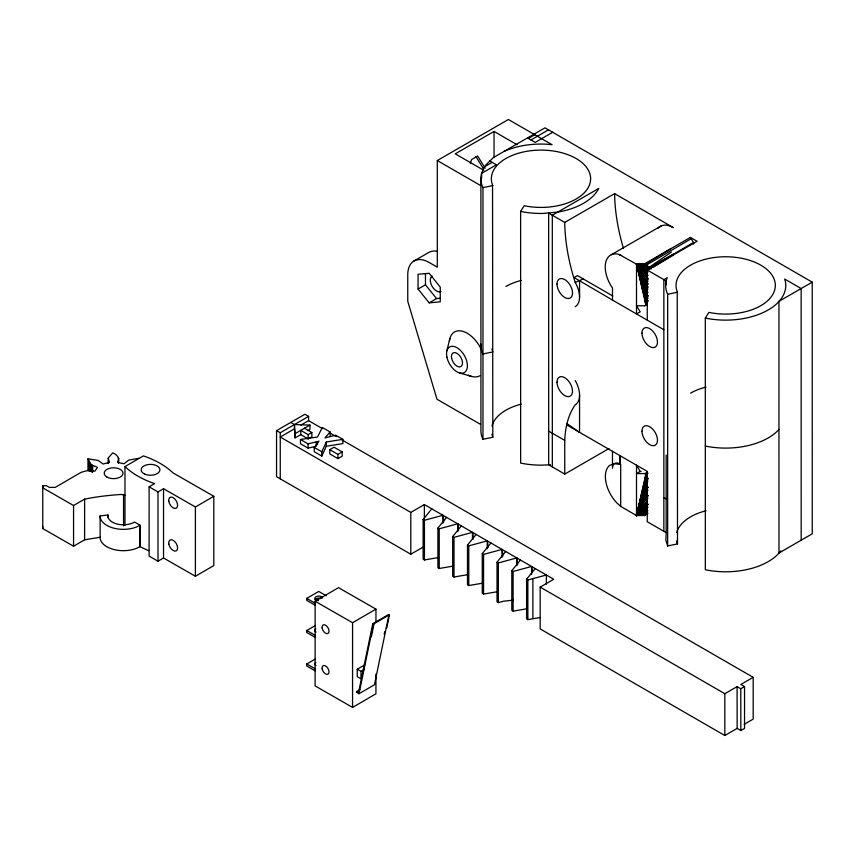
<?xml version="1.0" encoding="UTF-8"?>
<svg xmlns="http://www.w3.org/2000/svg" width="855" height="855" viewBox="0 0 855 855"><rect width="100%" height="100%" fill="white"/><g stroke="black" fill="none" stroke-linecap="round" stroke-linejoin="round"><path stroke-width="1.28" d="M100.131 537.239L100.142 538.629A23.342 13.477 0 0 0 136.597 548.301L140.028 546.58L140.028 525.248L134.556 522.031A15.465 8.935 0 0 1 116.9 523.987A15.465 8.935 0 0 1 107.965 514.977L100.131 515.907L100.131 537.239L84.602 539.804L73.562 546.217L42.761 528.55L42.761 485.726L46.448 485.715L49.376 487.393L55.212 487.382L81.214 472.281L87.787 470.507L94.98 471.105L97.513 467.375L91.132 464.671L87.969 458.836L98.186 460.439L103.102 464.019L109.472 462.416L108.264 457.895L112.785 452.819C116.28 454.251 120.865 458.227 117.53 462.331L123.996 463.795L128.678 460.108L138.788 458.28M73.562 546.217L73.562 505.529L84.613 499.117L91.902 497.76A170.925 98.688 0 0 1 121.346 494.457L124.98 495.173M84.602 539.804L84.613 499.117M87.969 470.645L87.969 458.836M88.802 470.293L88.802 461.102M89.091 471.094L89.091 461.903M89.444 470.496L89.444 462.619M89.839 471.137L89.839 463.26M90.277 470.368L90.277 463.805M90.705 470.838L90.705 464.276M91.122 471.233L91.132 464.671M91.528 471.554L91.528 464.992M91.88 471.8L91.88 465.238M92.19 471.971L92.19 465.409M92.415 472.099L92.415 465.526M92.618 472.174L92.618 465.612M107.965 517.638L107.965 514.977M108.158 463.538L108.158 458.28M118.439 463.036L118.439 457.788M118.567 463.421L118.567 458.173M123.547 525.868L123.558 494.361M124.98 525.365L124.98 466.595L143.394 455.897A84.901 49.024 0 0 1 173.041 472.911L213.814 496.295L213.803 565.572L195.4 576.27L163.529 557.984L158.004 561.201L149.101 556.092L149.112 486.816L154.637 483.609A84.901 49.024 0 0 1 124.98 466.595M139.643 546.794L140.028 525.248M195.4 576.27L195.41 506.994L213.814 496.295M315.452 658.938L306.742 663.993L306.742 666.002L315.41 670.972M315.452 625.454L306.753 630.509L306.753 632.518L315.42 637.488M326.311 595.785L318.723 591.436L306.753 598.393L306.753 600.392L315.42 605.361M375.954 622.376L375.954 609.145L338.516 587.663L315.132 601.257L315.121 685.924L352.559 707.406L375.933 693.811L375.944 673.975M352.559 707.406L352.57 622.729L375.954 609.145M356.514 691.577L356.514 692.304L359.004 693.736L374.469 684.748L388.854 615.119L388.223 614.756L372.759 623.744L358.502 692.721L356.514 691.577L359.827 689.654M364.786 664.848L357.262 669.23L357.251 676.69L360.981 678.827L360.981 671.367L364.209 669.486M480.905 177.669L480.927 429.338A60.117 34.702 0 0 0 482.338 437.995L482.968 439.299L492.811 437.247L492.544 185.011A49.643 28.653 0 0 1 539.441 150.117A49.643 28.653 0 0 1 590.014 183.259A49.643 28.653 0 0 1 524.168 205.724L520.62 211.409L520.642 463.089A60.117 34.702 0 0 0 542.893 465.12L550.406 464.714M481.622 178.449L481.622 173.33L483.267 169.076L485.822 164.983L493.495 157.491L545.009 127.833L812.229 282.15L812.25 533.819L778.969 553.025L778.948 301.355L812.229 282.15M482.968 439.299L482.968 187.608L482.327 186.326A60.107 34.702 0 0 1 481.622 173.33L496.402 164.791L489.552 160.836M579.572 395.202L579.551 432.331L647.256 471.394L647.256 521.732L666.173 532.633L665.863 540.36L667.659 545.96L677.513 543.908L677.235 291.673A49.643 28.653 0 0 1 724.132 256.778A49.643 28.653 0 0 1 774.716 289.909A49.643 28.653 0 0 1 708.859 312.385L705.311 318.071L705.332 569.74A60.107 34.702 0 0 0 777.441 554.767L780.872 550.877M663.854 531.297L663.854 329.741L612.49 300.084L612.49 287.932L611.859 287.098A25.949 14.984 60 0 1 605.693 262.528A25.949 14.984 60 0 1 619.127 254.437L647.192 270.18L644.82 271.644L644.691 272.788L647.385 275.513M620.698 505.957L620.698 464.489L614.36 463.677L609.701 465.387A26.045 15.037 60 0 0 616.583 502.644L620.709 506.406L636.494 515.522L644.617 515.522L647.951 513.599M647.267 320.165L647.267 270.041L697.114 241.27L690.338 237.444L644.627 263.832L636.505 263.832L636.505 313.956L640.203 311.819L636.505 305.769L644.83 305.769L647.139 304.444M663.854 329.741L663.854 279.617L647.267 270.041M667.659 545.96L667.67 294.27C665.158 289.172 664.923 282.909 667.21 277.683L663.854 279.617L666.163 280.942L666.163 284.939M612.479 468.241L612.479 451.312M644.83 305.769L645.803 304.84L644.702 297.54L645.546 296.471L644.83 288.712L636.505 263.832L644.82 264.548L670.128 249.115M648.037 473.157L645.792 474.504L644.691 481.814L636.494 515.522L644.82 514.806L647.117 513.534M648.005 479.837L644.691 481.814L645.536 482.872L644.82 490.642L647.192 492.106L644.691 498.882L636.494 515.522L647.192 513.342L636.494 515.522L636.494 465.184L640.192 471.447L641.122 471.447M359.004 693.736L373.389 624.107L389.506 614.745L386.834 627.688L386.182 628.072M374.041 623.733L371.369 636.676L370.717 637.05M384.194 634.282L384.729 631.674M575.233 380.582A20.98 12.109 60 0 1 575.233 404.8A110.434 63.751 60 0 0 566.972 423.631L566.277 426.795A110.434 63.751 60 0 0 564.749 440.389L564.76 474.087L608.963 448.565M647.513 478.127L644.82 480.681L636.494 515.522L647.427 513.011M446.887 350.817L449.88 338.548M644.617 515.522L645.792 513.876M647.577 512.006L636.494 515.522L645.792 496.808L647.192 492.106L636.494 515.522L647.577 512.637M647.374 486.773L644.691 489.509L636.494 515.522L647.427 511.632M640.192 471.447L636.494 473.574L644.82 473.574L645.792 474.504L636.494 515.522L645.536 505.508L647.128 500.624L644.691 498.882L648.005 496.905M470.314 163.22L471.639 159.532L477.667 156.048L485.17 168.232M321.822 456.078L321.822 451.814L326.3 441.982L342.855 439.342L342.855 443.606L326.3 446.257L321.822 456.078L314.266 451.718L314.266 447.454L318.958 441.159L308.089 443.884L300.447 439.47L300.447 443.734L308.089 448.148L316.275 446.267M647.128 500.624L636.494 515.522L647.128 511.408M300.447 439.47L317.462 437.023L322.346 427.5L330.105 431.978L324.975 437.931L335.705 435.216L342.855 439.342M438.027 557.62L424.443 559.95L423.14 559.191L423.14 519.519L431.775 508.832M452.808 566.16L439.224 568.479L437.91 567.731L437.91 528.059L446.545 517.371M467.578 574.688L454.005 577.018L452.69 576.259L452.69 536.587L461.326 525.9M482.359 583.217L468.775 585.547L467.471 584.788L467.471 545.116L476.107 534.428M497.14 591.756L483.556 594.075L482.252 593.327L482.252 553.655L490.877 542.957M513.139 600.146L503.339 601.236L498.337 602.615L497.022 601.856L497.022 562.184L505.658 551.496M526.691 608.813L513.107 611.143L511.803 610.385L511.803 570.713L520.438 560.025M540.242 617.481L527.856 619.651L526.584 618.913L526.584 579.241L535.209 568.554M778.958 429.328L777.43 431.059A60.107 34.702 0 0 1 705.322 446.043M647.192 266.012L636.505 263.832L644.83 298.673L645.803 299.603L647.203 304.305L645.803 304.84L636.505 263.832L651.072 267.188L636.505 263.832L645.803 282.535L647.203 287.248L644.83 288.712L648.176 286.735M647.192 496.274L645.792 496.808L647.513 495.195M647.128 504.824L645.536 505.508L647.374 503.841M647.748 478.212L645.792 479.751L645.792 474.504L647.192 475.038L645.792 479.751L647.192 479.217M647.983 495.59L645.792 496.808L647.748 495.28M647.598 486.858L645.536 488.44L645.536 482.872L647.801 481.536M647.834 504.236L645.536 505.508L647.598 503.926M650.11 266.675L671.41 252.043M647.898 478.33L645.792 479.751L647.983 478.533M645.792 496.808L647.898 495.398M647.748 486.976L645.536 488.44L647.128 483.556L645.536 482.872L636.494 515.522L647.834 510.788M645.536 505.508L647.748 504.044M653.498 267.155L673.451 254.876M690.338 237.444L693.512 242.51L651.072 267.188L636.505 263.832L647.203 287.248L644.82 281.605L648.122 279.596M644.83 298.673L648.122 296.664M648.047 281.188L645.803 282.535L647.524 284.159M645.803 304.84L645.803 299.603L648.047 298.256M648.037 490.225L645.792 491.572L636.494 515.522L647.192 509.174L644.82 507.71L644.691 506.566L648.154 504.621M648.037 507.282L636.494 515.522L644.82 490.642L647.149 489.381M648.015 270.811L644.691 272.788L636.505 263.832L651.275 268.523M647.385 292.57L644.702 289.845L648.015 287.868M647.812 272.51L645.546 273.846L647.139 278.73L645.546 279.414L644.82 281.605M647.139 291.587L645.546 290.903L647.139 295.787L645.546 296.471L645.546 290.903L647.812 289.567M647.801 498.604L645.536 499.94L636.494 515.522L644.82 507.71L647.149 506.438M648.165 269.678L644.82 271.644L636.505 263.832L644.702 297.54L648.165 295.584M158.004 561.201L158.004 491.924L163.529 488.707L195.41 506.994M480.499 424.347L436.98 399.232L407.76 301.302L407.76 275.705A30.278 17.485 60 0 1 429.157 262.474L437.311 267.177L437.3 160.537L508.394 119.497L552.073 144.709L546.655 144.217A60.107 34.702 0 0 0 504.161 151.335M517.104 144.752L494.051 131.446L455.255 153.836L483.834 170.337M527.482 137.944L528.337 138.446L534.781 134.727L533.926 134.235M484.796 166.629L492.191 162.364M530.976 139.964L548.504 129.842M552.715 132.279L535.187 142.4L528.337 138.446M413.745 261.128L428.526 252.599A30.278 17.485 60 0 1 437.354 251.338M418.074 289.054L418.074 274.273L429.157 273.29L440.24 287.077L440.24 301.847L429.157 302.841L418.074 289.054L425.459 284.79L425.459 273.707M564.76 474.087L548.686 464.81L548.664 213.13L564.738 222.407L614.606 193.625L673.345 227.633L668.899 225.699A25.949 14.984 60 0 0 658.115 228.221M429.157 302.841L436.542 298.577L440.24 298.245M423.246 547.029L410.806 554.211L276.55 476.695L276.55 430.631L304.904 414.258L308.602 416.396L308.602 420.66L322.453 428.665M276.55 430.631L280.248 432.758L308.602 416.396M290.732 422.445L294.419 424.582L294.419 428.847L280.248 437.023L410.806 512.402L424.379 504.568L553.751 579.263L540.178 587.096L540.178 628.906L724.826 735.503L737.149 728.385L740.847 730.523L744.545 728.385L744.545 686.586L740.847 684.449L753.18 677.331L753.18 719.141L744.213 724.313M300.96 425.063L308.602 420.66M304.466 428.248L311.861 432.512L311.861 436.777L308.163 438.914L300.778 434.65L295.178 437.878L295.178 433.613L309.948 425.085L309.948 429.349L307.757 430.621M611.282 254.737L661.054 225.998M300.778 434.65L300.778 430.386L308.163 434.65L311.861 432.512M575.223 306.688A20.98 12.109 60 0 0 575.223 282.471L583.249 278.965L612.779 295.99M690.69 238.973L645.792 265.478L644.627 263.832M329.795 449.666L334.059 447.208L342.192 451.9L342.192 456.164L337.917 458.633L329.795 453.93L329.795 449.666L337.917 454.358L342.192 451.9M540.178 587.096L724.826 693.704L737.074 686.629L740.772 688.767L740.847 730.523M740.772 688.767L744.545 686.586M647.812 278.11L645.546 279.414L636.505 263.832L651.072 269.015M647.812 295.167L645.546 296.471L636.505 263.832L649.501 268.855M644.82 473.574L647.128 472.249M650.676 266.888L673.291 254.181M648.165 278.527L644.691 280.472L636.505 263.832L648.977 269.036M644.691 489.509L648.154 487.553M644.82 480.681L647.117 479.399M647.834 487.168L645.536 488.44L647.128 487.756M644.82 497.738L647.117 496.466M139.643 525.472L136.608 526.969A23.342 13.477 0 0 1 100.142 517.307L100.131 515.907M423.14 519.519L424.443 520.278L442.922 515.276L442.922 523.11M437.91 528.059L439.224 528.807L457.703 523.805L457.703 531.65M452.69 536.587L454.005 537.346L472.484 532.344L472.484 538.874M467.471 545.116L468.775 545.875L487.254 540.873L487.254 548.707M482.252 553.655L483.556 554.403L502.035 549.402L502.035 557.246M497.022 562.184L498.337 562.943L516.815 557.93L516.815 565.775M511.803 570.713L513.107 571.471L531.586 566.47L531.586 574.304M526.584 579.241L527.856 579.979L546.366 574.998L546.366 584.147M482.968 187.608L492.822 185.567M667.67 294.27L677.513 292.218M309.948 425.085L294.419 424.582L295.178 433.613M619.33 254.886L620.709 255.143M459.68 372.962L471.789 376.499M647.203 283.08L645.803 282.535L647.748 284.074M647.524 301.216L645.803 299.603L647.203 300.137M647.139 274.53L645.546 273.846L647.609 275.428M140.028 546.58L140.509 546.847A84.901 49.024 0 0 0 148.717 550.663M647.834 275.118L645.546 273.846L647.759 275.31M647.994 283.753L645.803 282.535L647.908 283.956M647.609 292.485L645.546 290.903L647.844 292.175M647.759 301.131L645.803 299.603L647.994 300.821M149.112 486.816L158.004 491.924M372.759 623.744L373.389 624.107M315.132 601.257L352.57 622.729M306.753 598.393L315.42 603.363M306.753 630.509L315.42 635.479M73.562 505.529L42.771 487.863L42.761 485.726M357.262 669.23L360.981 671.367M306.742 663.993L315.41 668.963M437.3 160.537L480.478 185.471M564.738 222.407A165.443 95.493 60 0 0 573.62 277.287L612.49 300.084M548.686 431.112L564.749 440.389M663.854 497.599L666.173 498.935M329.389 432.662L336.314 436.659M342.086 439.994L753.18 677.331M314.266 447.454L321.822 451.814M566.683 424.882L579.551 432.331L566.972 423.631M583.249 278.965L577.478 275.62L573.769 277.736L575.223 282.471M645.546 290.903L647.759 292.367M645.803 299.603L647.908 301.013M645.803 270.714L636.505 263.832L644.702 289.845M425.459 284.79L436.542 298.577M647.139 278.73L636.505 263.832L645.803 287.782M475.85 156.433L483.364 168.617M480.724 348.466L479.805 346.574A25.308 14.61 60 0 0 461.401 330.992A25.308 14.61 60 0 0 449.42 340.931M677.513 543.908L677.256 543.342A49.643 28.653 0 0 1 676.519 540.98M492.811 437.247L491.914 434.319M491.914 349L492.822 351.929L482.968 353.981L482.348 352.688A60.107 34.702 0 0 1 480.927 344.02M294.419 428.847L295.178 437.878M531.831 566.609L532.238 571.91M517.051 558.069L517.564 564.706M502.28 549.541L502.783 556.167M487.5 541.012L488.013 547.638M472.719 532.483L473.232 539.11M457.949 523.944L458.451 530.581M443.168 515.415L443.681 522.042M620.014 464.318L619.886 455.576L619.886 463.966A10.452 6.049 60.1 0 0 614.66 463.453L614.018 463.923A10.452 6.049 60.1 0 0 612.554 467.161M42.75 526.413L42.761 528.55M737.074 686.629L737.149 728.385M579.562 281.103L579.572 297.091M801.167 540.221L801.146 288.541L784.666 279.029L785.531 282.161A60.107 34.702 0 0 1 780.85 299.207L777.419 303.087A60.107 34.702 0 0 1 705.322 318.071M724.826 693.704L724.826 735.503M666.173 455.074L666.173 532.633M552.33 466.905L552.309 215.236L598.714 188.453A60.107 34.702 0 0 1 557.749 212.093L542.872 213.451A60.107 34.702 0 0 1 520.62 211.409M532.889 578.621L532.889 618.293M527.856 579.979L527.856 619.651M513.107 571.471L513.107 611.143M498.337 562.943L498.337 602.615M494.051 131.446L494.051 157.299M483.556 554.403L483.556 594.075M468.775 545.875L468.775 585.547M454.005 537.346L454.005 577.018M439.224 528.807L439.224 568.479M424.443 520.278L424.443 559.95M424.379 504.568L424.379 518.942M410.806 512.402L410.806 554.211M337.917 454.358L337.917 458.633M330.105 431.978L330.105 436.242M326.3 441.982L326.3 446.257M317.462 442.548L317.462 444.686M316.275 442.003L316.275 445.199M308.163 434.65L308.163 438.914M308.089 443.884L308.089 448.148M280.248 432.758L280.248 478.832M163.529 488.707L163.529 557.984M623.498 248.506A165.443 95.493 60 0 1 614.606 193.625M491.978 425.95A49.643 28.664 0 0 1 521.304 404.137M505.904 286.468A49.643 28.653 0 0 1 521.293 280.429M676.679 532.612A49.643 28.653 0 0 1 705.995 510.788M690.594 393.129A49.643 28.653 0 0 1 705.984 387.091M693.512 242.51A3.046 1.763 60 0 1 693.662 244.06M440.977 291.47A8.86 5.119 60 0 1 432.117 286.361A8.86 5.119 60 0 1 432.117 276.122M479.815 375.783A25.308 14.61 60 0 1 468.326 375.163M315.987 632.091A3.922 2.266 0 0 1 315.88 628.949M315.26 631.471A3.922 2.266 0 0 1 315.538 631.193M318.434 600.616A3.922 2.266 0 0 1 314.843 598.361A3.922 2.266 0 0 1 318.445 596.106A3.922 2.266 0 0 1 322.624 598.008M314.971 599.793A3.922 2.266 0 0 1 321.106 598.553M315.987 665.575A3.922 2.266 0 0 1 315.869 662.433M451.622 358.32A7.834 4.521 60 0 0 460.898 366.538A7.834 4.521 60 0 0 458.408 354.398A7.834 4.521 60 0 0 451.622 358.32M641.977 431.23A10.965 6.327 60 0 0 653.605 445.69A10.965 6.327 60 0 0 653.605 430.193A10.965 6.327 60 0 0 641.977 431.23M557.011 284.052A10.965 6.327 60 0 0 568.639 298.523A10.965 6.327 60 0 0 568.639 283.016A10.965 6.327 60 0 0 557.011 284.052M641.966 333.119A10.965 6.327 60 0 0 653.594 347.579A10.965 6.327 60 0 0 653.594 332.082A10.965 6.327 60 0 0 641.966 333.119M557 382.174A10.965 6.327 60 0 0 568.628 396.635A10.965 6.327 60 0 0 568.628 381.138A10.965 6.327 60 0 0 557 382.174M446.887 357.048A14.759 8.529 60 0 0 464.361 372.534A14.759 8.529 60 0 0 459.68 349.674A14.759 8.529 60 0 0 446.887 357.048M168.777 501.105A6.274 3.634 59.8 0 0 176.002 508.34A6.274 3.634 59.8 0 0 174.719 498.86A6.274 3.634 59.8 0 0 168.777 501.105M168.82 544.058A6.274 3.634 59.8 0 0 176.173 550.919A6.274 3.634 59.8 0 0 174.484 541.301A6.274 3.634 59.8 0 0 168.82 544.058M107.003 477.079A9.405 5.429 0 0 0 122.714 474.621A9.405 5.429 0 0 0 111.161 467.984A9.405 5.429 0 0 0 107.003 477.079M144.538 474.001A9.405 5.429 0 0 0 159.81 470.72A9.405 5.429 0 0 0 147.252 464.725A9.405 5.429 0 0 0 144.538 474.001M322.153 668.824A4.895 2.832 59.8 0 0 327.871 674.242A4.895 2.832 59.8 0 0 326.621 666.75A4.895 2.832 59.8 0 0 322.153 668.824M322.153 628.083A4.895 2.832 59.8 0 0 327.882 633.512A4.895 2.832 59.8 0 0 326.631 626.02A4.895 2.832 59.8 0 0 322.153 628.083"/></g></svg>
